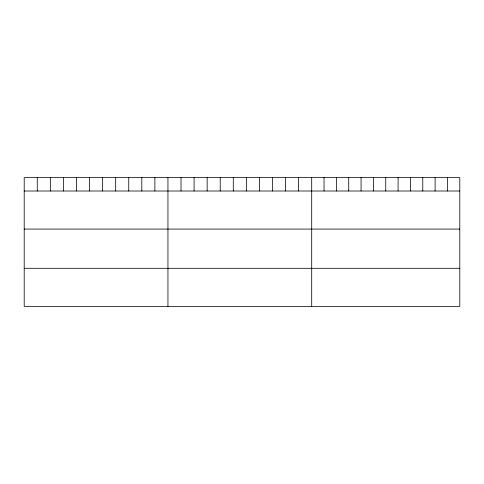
<?xml version="1.0" encoding="UTF-8"?>
<svg xmlns="http://www.w3.org/2000/svg" width="484" height="484" viewBox="0 0 484 484"><rect width="100%" height="100%" fill="white"/><g stroke="black" fill="none" stroke-linecap="round" stroke-linejoin="round"><path stroke-width="0.73" d="M459.8 191.005L459.8 306.372L24.2 306.372L24.2 177.628L459.8 177.628L459.8 191.005L24.2 191.005M24.2 229.071L459.8 229.071M24.2 268.299L459.8 268.299M447.458 177.628L447.458 191.005M435.116 177.628L435.116 191.005M422.774 177.628L422.774 191.005M410.432 177.628L410.432 191.005M398.09 177.628L398.09 191.005M385.748 177.628L385.748 191.005M373.406 177.628L373.406 191.005M361.064 177.628L361.064 191.005M348.722 177.628L348.722 191.005M336.38 177.628L336.38 191.005M324.038 177.628L324.038 191.005M311.696 177.628L311.696 306.372M298.628 177.628L298.628 191.005M285.56 177.628L285.56 191.005M272.492 177.628L272.492 191.005M259.424 177.628L259.424 191.005M246.356 177.628L246.356 191.005M233.288 177.628L233.288 191.005M220.22 177.628L220.22 191.005M207.152 177.628L207.152 191.005M194.084 177.628L194.084 191.005M181.016 177.628L181.016 191.005M167.948 177.628L167.948 306.372M154.88 177.628L154.88 191.005M141.812 177.628L141.812 191.005M128.744 177.628L128.744 191.005M115.676 177.628L115.676 191.005M102.608 177.628L102.608 191.005M89.54 177.628L89.54 191.005M76.472 177.628L76.472 191.005M63.404 177.628L63.404 191.005M50.336 177.628L50.336 191.005M37.268 177.628L37.268 191.005"/></g></svg>
